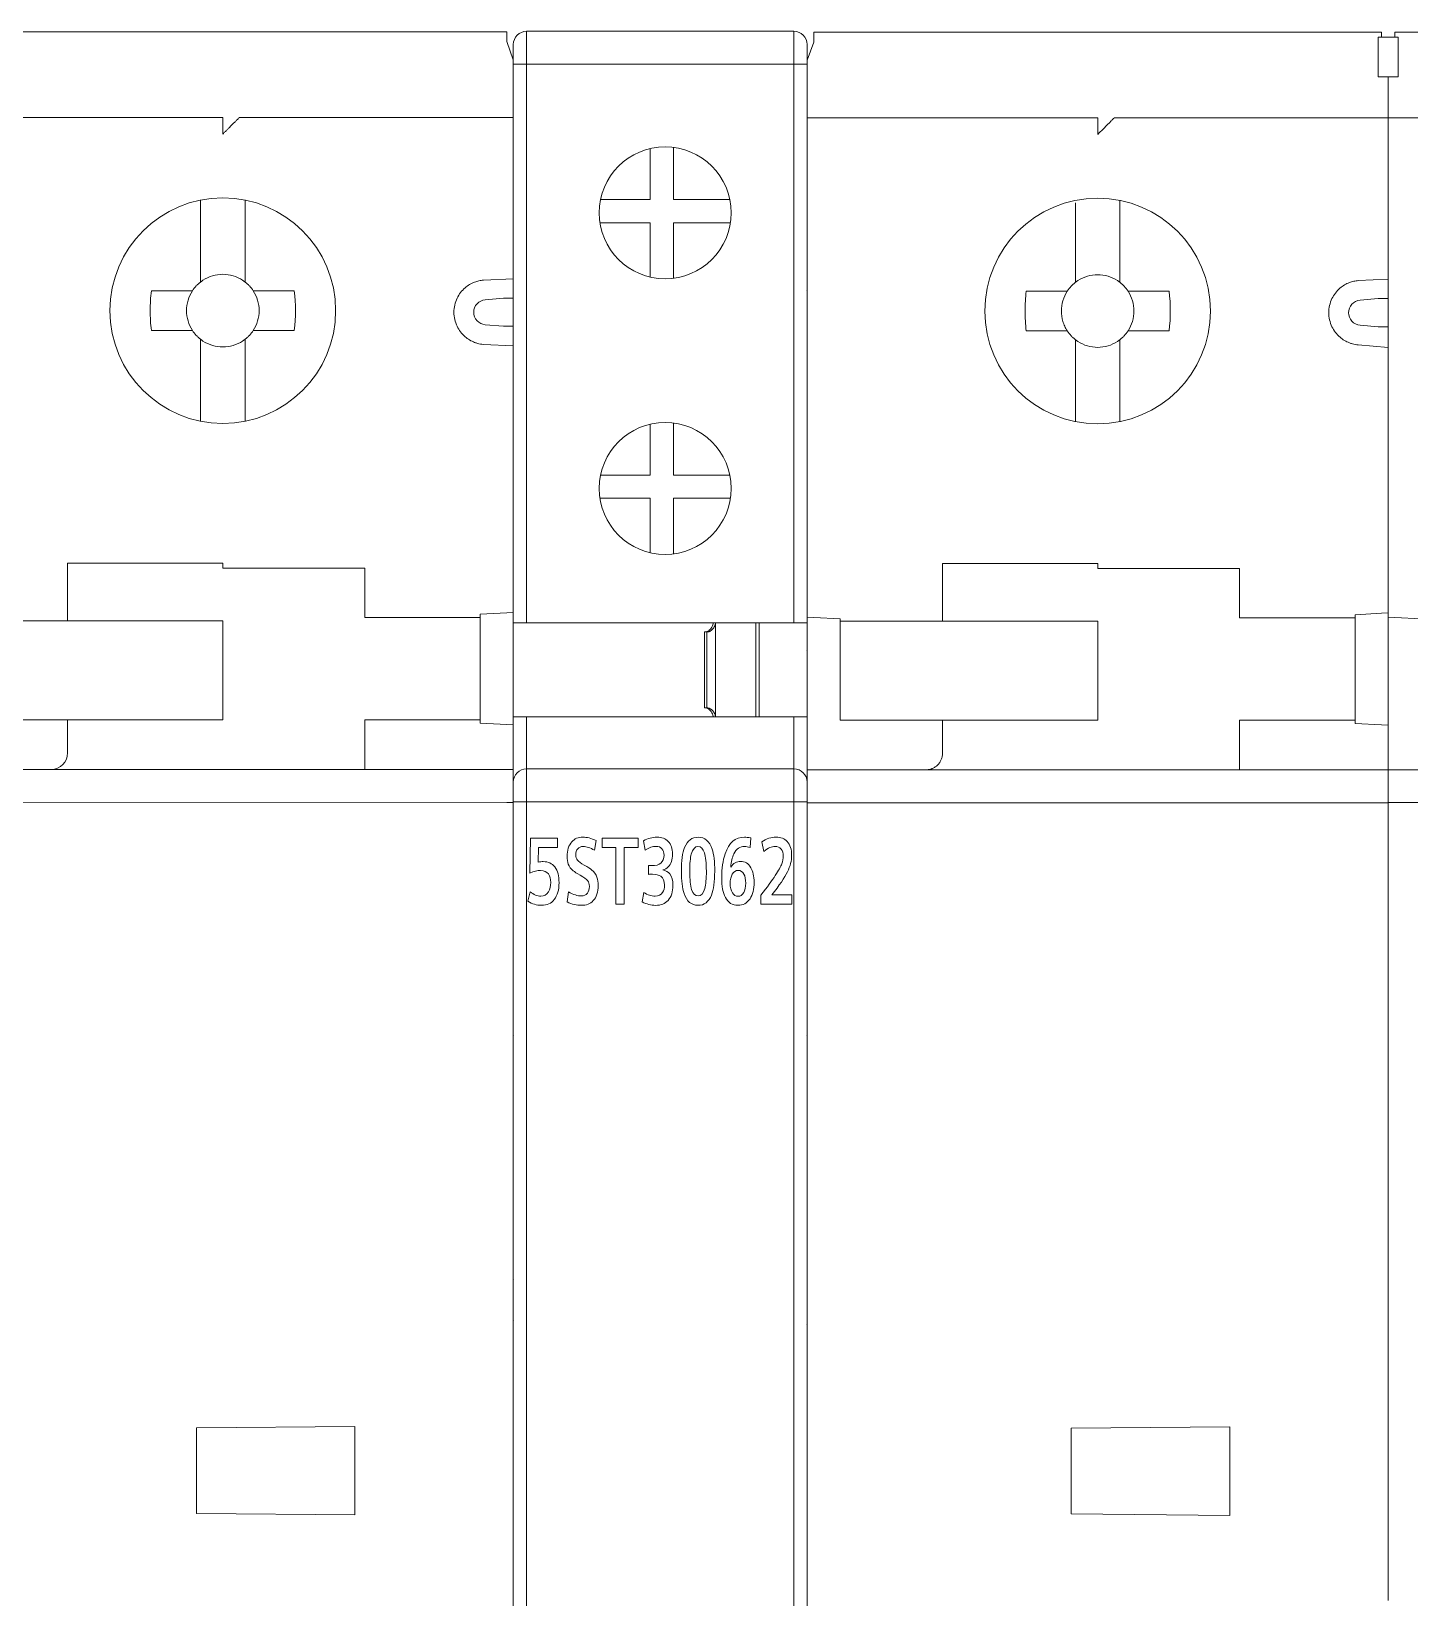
# Model space of a CAD drawing. Header units: millimetres. Extents: x 1359 to 3577, y 1336 to 3557.
# Drawn here: x 3123.99 to 3165.74, y 2729.9 to 2777.36 of the extents above; entities that cross this region are included whole.
import ezdxf

# ---------------------------------------------------------------- set-up
doc = ezdxf.new("R2010")
doc.units = ezdxf.units.MM
doc.layers.add('000-PI-Oprema', color=30, linetype='Continuous', lineweight=5)

msp = doc.modelspace()

# ---------------------------------------------------------------- linework, layer by layer
at = {"layer": '000-PI-Oprema', "color": 0, "lineweight": 0}
for p, q in [((3121.191, 2777.344), (3125.991, 2777.344)), ((3125.991, 2777.344), (3133.611, 2777.344)), ((3133.611, 2777.344), (3138.391, 2777.344)), ((3138.591, 2776.494), (3138.391, 2777.044)), ((3147.691, 2777.031), (3147.491, 2776.481)), ((3147.691, 2777.331), (3152.491, 2777.331)), ((3152.491, 2777.331), (3160.111, 2777.331)), ((3160.111, 2777.331), (3164.891, 2777.331)), ((3164.791, 2777.181), (3164.891, 2777.181)), ((3164.891, 2777.181), (3165.291, 2777.181)), ((3165.291, 2777.331), (3170.091, 2777.331)), ((3165.291, 2777.181), (3165.391, 2777.181)), ((3138.591, 2776.494), (3138.591, 2773.894)), ((3147.491, 2776.481), (3147.491, 2773.881)), ((3164.791, 2775.981), (3164.791, 2776.281)), ((3165.391, 2775.981), (3165.391, 2776.281)), ((3165.391, 2775.981), (3164.791, 2775.981)), ((3165.091, 2775.981), (3165.091, 2770.161)), ((3120.791, 2774.744), (3129.791, 2774.744)), ((3130.291, 2774.744), (3138.591, 2774.744)), ((3156.291, 2774.731), (3147.491, 2774.731)), ((3156.791, 2774.731), (3164.891, 2774.731)), ((3164.891, 2774.731), (3173.891, 2774.731)), ((3138.591, 2773.894), (3138.591, 2770.174)), ((3147.491, 2773.881), (3147.491, 2759.61)), ((3129.116, 2772.245), (3129.116, 2772.17)), ((3130.466, 2772.17), (3130.466, 2772.245)), ((3156.966, 2772.157), (3156.966, 2772.232)), ((3129.116, 2772.17), (3129.116, 2770.05)), ((3130.466, 2770.05), (3130.466, 2772.17)), ((3155.616, 2772.157), (3155.616, 2770.038)), ((3156.966, 2770.038), (3156.966, 2772.157)), ((3129.116, 2769.763), (3129.116, 2770.05)), ((3130.466, 2769.763), (3130.466, 2770.05)), ((3138.591, 2769.857), (3137.685, 2769.819)), ((3155.616, 2769.75), (3155.616, 2770.038)), ((3156.966, 2769.75), (3156.966, 2770.038)), ((3165.091, 2769.844), (3164.185, 2769.806)), ((3165.091, 2767.501), (3165.091, 2770.161)), ((3127.627, 2769.494), (3128.485, 2769.494)), ((3131.097, 2769.494), (3131.955, 2769.494)), ((3147.491, 2769.531), (3147.486, 2769.518)), ((3154.127, 2769.481), (3154.985, 2769.481)), ((3157.597, 2769.481), (3158.455, 2769.481)), ((3138.291, 2769.27), (3137.737, 2769.221)), ((3138.591, 2769.27), (3138.591, 2768.418)), ((3164.791, 2769.257), (3164.237, 2769.209)), ((3138.291, 2768.418), (3137.737, 2768.467)), ((3164.791, 2768.405), (3164.237, 2768.454)), ((3127.627, 2768.294), (3128.485, 2768.294)), ((3129.116, 2767.738), (3129.116, 2768.025)), ((3130.466, 2767.738), (3130.466, 2768.025)), ((3131.955, 2768.294), (3131.097, 2768.294)), ((3154.127, 2768.281), (3154.985, 2768.281)), ((3155.616, 2767.725), (3155.616, 2768.013)), ((3156.966, 2767.725), (3156.966, 2768.013)), ((3158.455, 2768.281), (3157.597, 2768.281)), ((3129.116, 2767.738), (3129.116, 2765.618)), ((3130.466, 2765.618), (3130.466, 2767.738)), ((3137.685, 2767.869), (3138.591, 2767.831)), ((3138.591, 2767.514), (3138.591, 2759.746)), ((3155.616, 2767.725), (3155.616, 2765.605)), ((3156.966, 2765.605), (3156.966, 2767.725)), ((3164.185, 2767.856), (3165.091, 2767.777)), ((3165.091, 2767.501), (3165.091, 2759.734)), ((3129.116, 2765.618), (3129.116, 2765.543)), ((3130.466, 2765.543), (3130.466, 2765.618)), ((3155.616, 2765.605), (3155.616, 2765.531)), ((3156.966, 2765.531), (3156.966, 2765.605)), ((3138.596, 2763.394), (3138.591, 2763.394)), ((3147.491, 2763.581), (3147.486, 2763.586)), ((3129.791, 2761.244), (3125.091, 2761.244)), ((3125.091, 2759.494), (3125.091, 2761.244)), ((3129.791, 2761.094), (3129.791, 2761.244)), ((3134.091, 2761.094), (3129.791, 2761.094)), ((3134.091, 2759.594), (3134.091, 2761.094)), ((3151.591, 2761.231), (3156.291, 2761.231)), ((3151.591, 2759.481), (3151.591, 2761.231)), ((3156.291, 2761.231), (3156.291, 2761.081)), ((3156.291, 2761.081), (3160.591, 2761.081)), ((3160.591, 2761.081), (3160.591, 2759.581)), ((3121.991, 2759.494), (3125.091, 2759.494)), ((3125.091, 2759.494), (3125.491, 2759.494)), ((3125.491, 2759.494), (3129.791, 2759.494)), ((3129.791, 2759.494), (3129.791, 2756.494)), ((3134.491, 2759.594), (3134.091, 2759.594)), ((3137.591, 2759.594), (3134.491, 2759.594)), ((3138.391, 2759.736), (3137.591, 2759.694)), ((3137.591, 2759.594), (3137.591, 2759.694)), ((3137.591, 2756.494), (3137.591, 2759.594)), ((3138.591, 2759.746), (3138.391, 2759.736)), ((3138.591, 2759.746), (3138.591, 2756.342)), ((3147.691, 2759.599), (3147.491, 2759.61)), ((3147.491, 2755.405), (3147.491, 2759.581)), ((3147.691, 2759.599), (3148.491, 2759.557)), ((3148.491, 2759.557), (3148.491, 2759.481)), ((3148.491, 2759.481), (3151.591, 2759.481)), ((3148.491, 2759.481), (3148.491, 2756.481)), ((3151.591, 2759.481), (3151.991, 2759.481)), ((3151.991, 2759.481), (3156.291, 2759.481)), ((3156.291, 2759.481), (3156.291, 2756.481)), ((3160.991, 2759.581), (3160.591, 2759.581)), ((3160.991, 2759.581), (3164.091, 2759.581)), ((3164.091, 2759.681), (3164.891, 2759.723)), ((3164.091, 2759.581), (3164.091, 2759.681)), ((3164.091, 2756.481), (3164.091, 2759.581)), ((3164.891, 2759.723), (3165.091, 2759.734)), ((3165.091, 2759.734), (3165.091, 2759.61)), ((3165.091, 2759.61), (3165.291, 2759.599)), ((3165.091, 2759.581), (3165.091, 2759.61)), ((3165.091, 2759.581), (3165.091, 2756.329)), ((3165.291, 2759.599), (3166.091, 2759.557)), ((3138.591, 2758.794), (3138.596, 2758.794)), ((3147.486, 2758.576), (3147.491, 2758.581)), ((3125.091, 2756.494), (3121.991, 2756.494)), ((3125.091, 2756.494), (3125.491, 2756.494)), ((3125.091, 2756.494), (3125.091, 2755.494)), ((3129.791, 2756.494), (3125.491, 2756.494)), ((3134.091, 2756.494), (3134.491, 2756.494)), ((3134.091, 2756.494), (3134.091, 2754.994)), ((3137.591, 2756.494), (3134.491, 2756.494)), ((3137.591, 2756.394), (3137.591, 2756.494)), ((3138.391, 2756.352), (3137.591, 2756.394)), ((3138.391, 2756.352), (3138.591, 2756.342)), ((3138.591, 2756.342), (3138.591, 2754.144)), ((3148.491, 2756.481), (3151.591, 2756.481)), ((3151.991, 2756.481), (3151.591, 2756.481)), ((3151.591, 2756.481), (3151.591, 2755.481)), ((3156.291, 2756.481), (3151.991, 2756.481)), ((3160.591, 2756.481), (3160.991, 2756.481)), ((3160.591, 2754.981), (3160.591, 2756.481)), ((3164.091, 2756.481), (3160.991, 2756.481)), ((3164.091, 2756.381), (3164.091, 2756.481)), ((3164.091, 2756.381), (3164.891, 2756.339)), ((3164.891, 2756.339), (3165.091, 2756.329)), ((3165.091, 2755.405), (3165.091, 2756.329)), ((3147.491, 2754.131), (3147.491, 2755.405)), ((3165.091, 2755.405), (3165.091, 2754.131)), ((3138.591, 2754.994), (3120.991, 2754.994)), ((3147.491, 2754.981), (3165.091, 2754.981)), ((3182.691, 2754.981), (3165.091, 2754.981)), ((3138.391, 2753.994), (3120.991, 2753.999)), ((3138.391, 2753.994), (3138.591, 2753.994)), ((3138.591, 2754.144), (3138.591, 2729.977)), ((3147.491, 2729.814), (3147.491, 2754.131)), ((3164.891, 2753.981), (3147.491, 2753.981)), ((3165.091, 2753.981), (3164.891, 2753.981)), ((3165.091, 2754.131), (3165.091, 2753.981)), ((3182.491, 2753.981), (3165.091, 2753.986)), ((3165.091, 2753.981), (3165.091, 2729.814)), ((3138.591, 2749.294), (3138.596, 2749.294)), ((3147.486, 2749.076), (3147.491, 2749.081)), ((3147.491, 2747.531), (3147.486, 2747.531)), ((3138.596, 2746.949), (3138.591, 2746.944)), ((3147.491, 2746.931), (3147.486, 2746.936)), ((3138.591, 2739.544), (3138.596, 2739.539)), ((3147.491, 2739.829), (3147.489, 2739.834)), ((3138.591, 2738.294), (3138.596, 2738.308)), ((3147.486, 2738.195), (3147.491, 2738.181)), ((3128.991, 2735.044), (3133.791, 2735.086)), ((3128.991, 2732.444), (3128.991, 2735.044)), ((3133.791, 2735.086), (3133.791, 2732.402)), ((3155.491, 2735.031), (3160.291, 2735.073)), ((3155.491, 2732.431), (3155.491, 2735.031)), ((3160.291, 2735.073), (3160.291, 2732.389)), ((3133.791, 2732.402), (3128.991, 2732.444)), ((3160.291, 2732.389), (3155.491, 2732.431))]:
    msp.add_line(p, q, dxfattribs=at)
at = {"layer": '000-PI-Oprema', "color": 0, "linetype": 'ByBlock', "lineweight": 0}
for p, q in [((3138.591, 2776.357), (3138.591, 2776.957)), ((3138.991, 2777.357), (3147.091, 2777.357)), ((3138.991, 2776.357), (3138.991, 2777.357)), ((3147.091, 2776.357), (3147.091, 2777.357)), ((3147.491, 2776.957), (3147.491, 2776.357)), ((3138.591, 2759.432), (3138.591, 2776.357)), ((3138.991, 2776.357), (3138.591, 2776.357)), ((3138.991, 2759.432), (3138.991, 2776.357)), ((3138.991, 2776.357), (3147.091, 2776.357)), ((3147.091, 2759.432), (3147.091, 2776.357)), ((3147.491, 2776.357), (3147.091, 2776.357)), ((3147.491, 2776.357), (3147.491, 2759.432)), ((3142.74, 2773.805), (3142.74, 2772.257)), ((3143.44, 2773.841), (3143.44, 2772.257)), ((3141.232, 2772.257), (3142.74, 2772.257)), ((3143.44, 2772.257), (3145.151, 2772.257)), ((3141.214, 2771.557), (3142.74, 2771.557)), ((3142.74, 2771.557), (3142.74, 2769.908)), ((3143.44, 2769.872), (3143.44, 2771.557)), ((3145.169, 2771.557), (3143.44, 2771.557)), ((3142.74, 2765.455), (3142.74, 2763.907)), ((3143.44, 2765.491), (3143.44, 2763.907)), ((3141.232, 2763.907), (3142.74, 2763.907)), ((3143.44, 2763.907), (3145.151, 2763.907)), ((3142.74, 2763.207), (3141.214, 2763.207)), ((3142.74, 2763.207), (3142.74, 2761.558)), ((3145.169, 2763.207), (3143.44, 2763.207)), ((3143.44, 2761.522), (3143.44, 2763.207)), ((3138.991, 2759.432), (3138.591, 2759.432)), ((3138.591, 2759.157), (3138.591, 2759.432)), ((3147.091, 2759.432), (3138.991, 2759.432)), ((3144.714, 2759.432), (3144.714, 2756.582)), ((3145.936, 2756.582), (3145.936, 2759.432)), ((3146.041, 2759.432), (3146.041, 2756.582)), ((3147.491, 2759.432), (3147.091, 2759.432)), ((3147.491, 2759.432), (3147.491, 2756.582)), ((3138.591, 2756.582), (3138.591, 2759.157)), ((3144.381, 2756.857), (3144.381, 2759.157)), ((3144.381, 2759.157), (3144.452, 2759.157)), ((3144.452, 2756.857), (3144.452, 2759.157)), ((3144.467, 2759.157), (3144.452, 2759.157)), ((3138.591, 2754.607), (3138.591, 2756.582)), ((3138.591, 2756.582), (3138.991, 2756.582)), ((3147.091, 2756.582), (3138.991, 2756.582)), ((3138.991, 2756.582), (3138.991, 2755.007)), ((3144.452, 2756.857), (3144.381, 2756.857)), ((3144.467, 2756.857), (3144.452, 2756.857)), ((3147.091, 2756.582), (3147.491, 2756.582)), ((3147.091, 2755.007), (3147.091, 2756.582)), ((3147.491, 2756.582), (3147.491, 2754.607)), ((3147.091, 2755.007), (3138.991, 2755.007)), ((3138.991, 2754.007), (3138.991, 2755.007)), ((3147.091, 2754.007), (3147.091, 2755.007)), ((3138.591, 2754.007), (3138.591, 2754.607)), ((3147.491, 2754.607), (3147.491, 2754.007)), ((3138.591, 2727.396), (3138.591, 2754.007)), ((3138.991, 2754.007), (3138.591, 2754.007)), ((3138.991, 2727.65), (3138.991, 2754.007)), ((3147.091, 2754.007), (3138.991, 2754.007)), ((3147.491, 2754.007), (3147.091, 2754.007)), ((3147.091, 2727.65), (3147.091, 2754.007)), ((3147.491, 2754.007), (3147.491, 2727.396)), ((3147.491, 2754.007), (3147.491, 2727.396)), ((3139.09, 2751.848), (3139.113, 2752.907)), ((3139.113, 2752.907), (3139.924, 2752.907)), ((3139.924, 2752.907), (3139.924, 2752.624)), ((3141.101, 2752.839), (3141.051, 2752.541)), ((3141.28, 2752.624), (3141.28, 2752.907)), ((3141.28, 2752.907), (3142.373, 2752.907)), ((3142.373, 2752.907), (3142.373, 2752.624)), ((3142.583, 2752.55), (3142.534, 2752.832)), ((3145.784, 2752.917), (3145.764, 2752.623)), ((3146.178, 2752.509), (3146.117, 2752.8)), ((3139.355, 2752.624), (3139.343, 2752.178)), ((3139.924, 2752.624), (3139.355, 2752.624)), ((3141.698, 2752.624), (3141.28, 2752.624)), ((3141.698, 2750.907), (3141.698, 2752.624)), ((3142.373, 2752.624), (3141.949, 2752.624)), ((3141.949, 2752.624), (3141.949, 2750.907)), ((3142.685, 2751.811), (3142.685, 2752.084)), ((3139.032, 2750.997), (3139.101, 2751.285)), ((3140.223, 2750.977), (3140.259, 2751.282)), ((3141.949, 2750.907), (3141.698, 2750.907)), ((3142.491, 2750.979), (3142.543, 2751.265)), ((3146.092, 2750.907), (3146.092, 2751.185)), ((3147.032, 2750.907), (3146.092, 2750.907)), ((3146.424, 2751.189), (3147.032, 2751.189)), ((3147.032, 2751.189), (3147.032, 2750.907))]:
    msp.add_line(p, q, dxfattribs=at)
for centre in [(3143.191, 2771.857), (3143.191, 2763.507)]:
    msp.add_circle(centre, 2, dxfattribs=at)
at = {"layer": '000-PI-Oprema', "color": 0, "lineweight": 0}
for centre in [(3129.791, 2768.894), (3156.291, 2768.881)]:
    msp.add_circle(centre, 3.418, dxfattribs=at)
at = {"layer": '000-PI-Oprema', "color": 0, "linetype": 'ByBlock', "lineweight": 0}
for centre, start, end in [((3138.991, 2776.957), 90, 180), ((3147.091, 2776.957), 0, 90), ((3138.991, 2754.607), 90, 180), ((3147.091, 2754.607), 0, 90)]:
    msp.add_arc(centre, 0.4, start, end, dxfattribs=at)
at = {"layer": '000-PI-Oprema', "color": 0, "lineweight": 0}
for centre, radius, start, end in [((3129.791, 2768.894), 1.1, 136.9319, 146.9443), ((3129.791, 2768.894), 1.1, 135, 136.9319), ((3129.791, 2768.894), 1.1, 123.0557, 133.0681), ((3129.791, 2768.894), 1.1, 46.9319, 56.9443), ((3129.791, 2768.894), 1.1, 45, 46.9319), ((3129.791, 2768.894), 1.1, 43.0681, 45), ((3129.791, 2768.894), 1.1, 33.0557, 43.0681), ((3156.291, 2768.881), 1.1, 136.9319, 146.9443), ((3156.291, 2768.881), 1.1, 135, 136.9319), ((3156.291, 2768.881), 1.1, 123.0557, 133.0681), ((3156.291, 2768.881), 1.1, 46.9319, 56.9443), ((3156.291, 2768.881), 1.1, 45, 46.9319), ((3156.291, 2768.881), 1.1, 43.0681, 45), ((3156.291, 2768.881), 1.1, 33.0557, 43.0681), ((3129.791, 2768.894), 1.1, 213.0557, 223.0681), ((3129.791, 2768.894), 1.1, 226.9319, 236.9443), ((3129.791, 2768.894), 1.1, 303.0557, 313.0681), ((3129.791, 2768.894), 1.1, 313.0681, 315), ((3129.791, 2768.894), 1.1, 315, 316.9319), ((3129.791, 2768.894), 1.1, 316.9319, 326.9443), ((3156.291, 2768.881), 1.1, 213.0557, 223.0681), ((3156.291, 2768.881), 1.1, 226.9319, 236.9443), ((3156.291, 2768.881), 1.1, 303.0557, 313.0681), ((3156.291, 2768.881), 1.1, 313.0681, 315), ((3156.291, 2768.881), 1.1, 315, 316.9319), ((3156.291, 2768.881), 1.1, 316.9319, 326.9443), ((3124.591, 2755.494), 0.5, 270, 0)]:
    msp.add_arc(centre, radius, start, end, dxfattribs=at)
for points, knots in [([(3138.391, 2777.044), (3138.391, 2777.101), (3138.391, 2777.153), (3138.391, 2777.29), (3138.391, 2777.344), (3138.391, 2777.344)], [0.262243, 0.262243, 0.262243, 0.262243, 0.5, 0.5, 1, 1, 1, 1]), ([(3147.691, 2777.031), (3147.691, 2777.057), (3147.691, 2777.112), (3147.691, 2777.187), (3147.691, 2777.252), (3147.691, 2777.298), (3147.691, 2777.326), (3147.691, 2777.329), (3147.691, 2777.331)], [0.2613825, 0.2613825, 0.2613825, 0.2613825, 0.3685854, 0.5000663, 0.6285535, 0.7600358, 0.8779631, 1, 1, 1, 1]), ([(3164.791, 2777.181), (3164.791, 2777.162), (3164.791, 2777.108), (3164.791, 2776.993), (3164.791, 2776.834), (3164.791, 2776.657), (3164.791, 2776.47), (3164.791, 2776.344), (3164.791, 2776.281)], [0.287427, 0.287427, 0.287427, 0.287427, 0.3699948, 0.5001298, 0.629921, 0.7600558, 0.879771, 1, 1, 1, 1]), ([(3164.891, 2777.181), (3164.891, 2777.182), (3164.891, 2777.238), (3164.891, 2777.306), (3164.891, 2777.323), (3164.891, 2777.331)], [0, 0, 0, 0, 0.010834, 0.505413, 1, 1, 1, 1]), ([(3165.291, 2777.331), (3165.291, 2777.323), (3165.291, 2777.306), (3165.291, 2777.238), (3165.291, 2777.182), (3165.291, 2777.181)], [0, 0, 0, 0, 0.494587, 0.989166, 1, 1, 1, 1]), ([(3165.391, 2777.181), (3165.391, 2777.133), (3165.391, 2777.068), (3165.391, 2776.803), (3165.391, 2776.543), (3165.391, 2776.281)], [0.2858647, 0.2858647, 0.2858647, 0.2858647, 0.5, 0.5, 1, 1, 1, 1]), ([(3129.791, 2774.244), (3129.791, 2774.375), (3129.791, 2774.505), (3129.791, 2774.69), (3129.791, 2774.744), (3129.791, 2774.744)], [0, 0, 0, 0, 0.5, 0.5, 1, 1, 1, 1]), ([(3129.791, 2774.244), (3129.813, 2774.266), (3129.857, 2774.309), (3129.921, 2774.373), (3129.992, 2774.445), (3130.069, 2774.521), (3130.145, 2774.597), (3130.208, 2774.661), (3130.255, 2774.707), (3130.286, 2774.738), (3130.289, 2774.742), (3130.291, 2774.744)], [0, 0, 0, 0, 0.097283, 0.192791, 0.287384, 0.42418, 0.554334, 0.675821, 0.789691, 0.896334, 1, 1, 1, 1]), ([(3156.291, 2774.731), (3156.291, 2774.73), (3156.291, 2774.729), (3156.291, 2774.716), (3156.291, 2774.694), (3156.291, 2774.652), (3156.291, 2774.588), (3156.291, 2774.508), (3156.291, 2774.42), (3156.291, 2774.326), (3156.291, 2774.263), (3156.291, 2774.231)], [0, 0, 0, 0, 0.080758, 0.160392, 0.240099, 0.368585, 0.500066, 0.628554, 0.760036, 0.877963, 1, 1, 1, 1]), ([(3156.791, 2774.731), (3156.791, 2774.731), (3156.789, 2774.73), (3156.78, 2774.72), (3156.765, 2774.706), (3156.744, 2774.684), (3156.717, 2774.657), (3156.684, 2774.624), (3156.637, 2774.577), (3156.57, 2774.51), (3156.489, 2774.428), (3156.394, 2774.334), (3156.329, 2774.269), (3156.291, 2774.231)], [0, 0, 0, 0, 0.056117, 0.113833, 0.173777, 0.236509, 0.302522, 0.372235, 0.446007, 0.56933, 0.712859, 0.83153, 1, 1, 1, 1]), ([(3130.391, 2769.816), (3130.214, 2769.931), (3130.003, 2769.994), (3129.58, 2769.994), (3129.369, 2769.931), (3129.191, 2769.816)], [0, 0, 0, 0, 0.5, 0.5, 1, 1, 1, 1]), ([(3138.591, 2770.173), (3138.591, 2770.172), (3138.591, 2770.171), (3138.591, 2770.157), (3138.591, 2770.136), (3138.591, 2770.096), (3138.591, 2770.027), (3138.591, 2769.914), (3138.591, 2769.776), (3138.591, 2769.618), (3138.591, 2769.448), (3138.591, 2769.329), (3138.591, 2769.27)], [0, 0, 0, 0, 0.062572, 0.124512, 0.186422, 0.248903, 0.373491, 0.498598, 0.623567, 0.749199, 0.874318, 1, 1, 1, 1]), ([(3156.891, 2769.803), (3156.714, 2769.919), (3156.503, 2769.981), (3156.08, 2769.981), (3155.869, 2769.919), (3155.691, 2769.803)], [0, 0, 0, 0, 0.5, 0.5, 1, 1, 1, 1]), ([(3127.627, 2769.494), (3127.603, 2769.295), (3127.579, 2768.894), (3127.603, 2768.493), (3127.628, 2768.294), (3127.627, 2768.294)], [0, 0, 0, 0, 0.5, 1, 1.000008, 1.000008, 1.000008, 1.000008]), ([(3131.097, 2769.494), (3131.03, 2769.494), (3130.905, 2769.494), (3130.774, 2769.494), (3130.713, 2769.494)], [0, 0, 0, 0, 0.54278, 1, 1, 1, 1]), ([(3137.685, 2767.869), (3137.654, 2767.872), (3137.594, 2767.879), (3137.505, 2767.9), (3137.394, 2767.937), (3137.265, 2768), (3137.12, 2768.105), (3136.988, 2768.243), (3136.879, 2768.421), (3136.807, 2768.623), (3136.783, 2768.844), (3136.807, 2769.064), (3136.879, 2769.267), (3136.988, 2769.444), (3137.119, 2769.583), (3137.265, 2769.688), (3137.408, 2769.757), (3137.549, 2769.802), (3137.639, 2769.813), (3137.685, 2769.819)], [0, 0, 0, 0, 0.031513, 0.062833, 0.094232, 0.152293, 0.210532, 0.279327, 0.348301, 0.424071, 0.50002, 0.57579, 0.651739, 0.720534, 0.789508, 0.84757, 0.905809, 0.95275, 1, 1, 1, 1]), ([(3154.127, 2769.481), (3154.103, 2769.282), (3154.079, 2768.881), (3154.103, 2768.48), (3154.128, 2768.281), (3154.127, 2768.281)], [-0.000008, -0.000008, -0.000008, -0.000008, 0.499992, 0.999992, 1, 1, 1, 1]), ([(3157.597, 2769.481), (3157.53, 2769.481), (3157.405, 2769.481), (3157.274, 2769.481), (3157.213, 2769.481)], [0, 0, 0, 0, 0.54278, 1, 1, 1, 1]), ([(3164.185, 2767.856), (3164.154, 2767.86), (3164.094, 2767.867), (3164.005, 2767.888), (3163.894, 2767.924), (3163.765, 2767.987), (3163.62, 2768.092), (3163.488, 2768.231), (3163.379, 2768.408), (3163.307, 2768.611), (3163.283, 2768.831), (3163.307, 2769.052), (3163.379, 2769.254), (3163.488, 2769.432), (3163.619, 2769.57), (3163.765, 2769.676), (3163.908, 2769.744), (3164.049, 2769.789), (3164.139, 2769.8), (3164.185, 2769.806)], [0, 0, 0, 0, 0.031513, 0.062833, 0.094232, 0.152293, 0.210532, 0.279327, 0.348301, 0.424071, 0.50002, 0.57579, 0.651739, 0.720534, 0.789508, 0.84757, 0.905809, 0.95275, 1, 1, 1, 1]), ([(3128.869, 2768.294), (3128.869, 2768.294), (3128.754, 2768.471), (3128.691, 2768.683), (3128.691, 2768.894)], [0, 0, 0, 0, 0.0000079, 0.5000079, 0.5000079, 0.5000079, 0.5000079]), ([(3137.737, 2768.467), (3137.644, 2768.475), (3137.554, 2768.519), (3137.428, 2768.657), (3137.391, 2768.75), (3137.391, 2768.938), (3137.428, 2769.031), (3137.554, 2769.169), (3137.644, 2769.213), (3137.737, 2769.221)], [0, 0, 0, 0, 0.25, 0.25, 0.5, 0.5, 0.75, 0.75, 1, 1, 1, 1]), ([(3138.591, 2769.27), (3138.591, 2769.27), (3138.559, 2769.27), (3138.448, 2769.27), (3138.37, 2769.27), (3138.291, 2769.27)], [0, 0, 0, 0, 0.5, 0.5, 1, 1, 1, 1]), ([(3155.369, 2768.281), (3155.371, 2768.283), (3155.369, 2768.281), (3155.369, 2768.282), (3155.369, 2768.282), (3155.369, 2768.282), (3155.369, 2768.283), (3155.368, 2768.284), (3155.366, 2768.286), (3155.363, 2768.291), (3155.357, 2768.301), (3155.345, 2768.321), (3155.322, 2768.361), (3155.28, 2768.443), (3155.215, 2768.617), (3155.191, 2768.776), (3155.191, 2768.881)], [0, 0, 0, 0, 0.000244, 0.000244, 0.000488, 0.000977, 0.001953, 0.003906, 0.007813, 0.015625, 0.03125, 0.0625, 0.125, 0.25, 0.5, 1, 1, 1, 1]), ([(3164.237, 2768.454), (3164.144, 2768.462), (3164.054, 2768.506), (3163.928, 2768.644), (3163.891, 2768.738), (3163.891, 2768.925), (3163.928, 2769.018), (3164.054, 2769.156), (3164.144, 2769.2), (3164.237, 2769.209)], [0, 0, 0, 0, 0.25, 0.25, 0.5, 0.5, 0.75, 0.75, 1, 1, 1, 1]), ([(3165.091, 2769.257), (3165.091, 2769.257), (3165.059, 2769.257), (3164.948, 2769.257), (3164.87, 2769.257), (3164.791, 2769.257)], [0, 0, 0, 0, 0.5, 0.5, 1, 1, 1, 1]), ([(3138.591, 2768.418), (3138.591, 2768.418), (3138.562, 2768.418), (3138.445, 2768.418), (3138.362, 2768.418), (3138.291, 2768.418)], [0, 0, 0, 0, 0.5, 0.5, 1, 1, 1, 1]), ([(3138.591, 2768.418), (3138.591, 2768.388), (3138.591, 2768.329), (3138.591, 2768.241), (3138.591, 2768.155), (3138.591, 2768.044), (3138.591, 2767.912), (3138.591, 2767.775), (3138.591, 2767.661), (3138.591, 2767.578), (3138.591, 2767.525), (3138.591, 2767.518), (3138.591, 2767.515)], [0, 0, 0, 0, 0.06314, 0.125631, 0.188079, 0.251095, 0.376332, 0.501694, 0.62641, 0.751388, 0.875439, 1, 1, 1, 1]), ([(3165.091, 2768.405), (3165.091, 2768.405), (3165.062, 2768.405), (3164.945, 2768.405), (3164.862, 2768.405), (3164.791, 2768.405)], [0, 0, 0, 0, 0.5, 0.5, 1, 1, 1, 1]), ([(3128.485, 2768.294), (3128.553, 2768.294), (3128.677, 2768.294), (3128.809, 2768.294), (3128.869, 2768.294)], [0, 0, 0, 0, 0.54278, 1, 1, 1, 1]), ([(3129.191, 2767.972), (3129.369, 2767.857), (3129.58, 2767.794), (3130.003, 2767.794), (3130.214, 2767.857), (3130.391, 2767.972)], [0, 0, 0, 0, 0.5, 0.5, 1, 1, 1, 1]), ([(3131.097, 2768.294), (3131.03, 2768.294), (3130.906, 2768.294), (3130.774, 2768.294), (3130.713, 2768.294)], [0, 0, 0, 0, 0.540007, 1, 1, 1, 1]), ([(3154.985, 2768.281), (3155.053, 2768.281), (3155.177, 2768.281), (3155.309, 2768.281), (3155.369, 2768.281)], [0, 0, 0, 0, 0.54278, 1, 1, 1, 1]), ([(3155.691, 2767.959), (3155.869, 2767.844), (3156.08, 2767.781), (3156.503, 2767.781), (3156.714, 2767.844), (3156.891, 2767.959)], [0, 0, 0, 0, 0.5, 0.5, 1, 1, 1, 1]), ([(3157.597, 2768.281), (3157.53, 2768.281), (3157.406, 2768.281), (3157.274, 2768.281), (3157.213, 2768.281)], [0, 0, 0, 0, 0.540007, 1, 1, 1, 1]), ([(3151.091, 2754.981), (3151.112, 2754.982), (3151.149, 2754.983), (3151.202, 2754.993), (3151.245, 2755.005), (3151.302, 2755.026), (3151.37, 2755.062), (3151.447, 2755.125), (3151.509, 2755.201), (3151.556, 2755.29), (3151.586, 2755.385), (3151.589, 2755.45), (3151.591, 2755.481)], [0, 0, 0, 0, 0.090538, 0.168629, 0.234274, 0.28748, 0.430983, 0.554467, 0.680811, 0.79553, 0.900937, 1, 1, 1, 1]), ([(3138.591, 2754.144), (3138.591, 2754.143), (3138.591, 2754.141), (3138.591, 2754.125), (3138.591, 2754.097), (3138.591, 2754.053), (3138.591, 2754.014), (3138.591, 2753.994)], [0, 0, 0, 0, 0.169382, 0.332374, 0.500748, 0.7482, 1, 1, 1, 1]), ([(3165.091, 2754.081), (3165.091, 2754.077), (3165.091, 2754.071), (3165.091, 2754.003), (3165.091, 2753.986)], [0, 0, 0, 0, 0.751055, 1, 1, 1, 1])]:
    msp.add_open_spline(points, degree=3, knots=knots, dxfattribs=at)
for points in [[(3128.869, 2769.494), (3128.735, 2769.494), (3128.609, 2769.494), (3128.485, 2769.494)], [(3128.691, 2768.894), (3128.691, 2769.105), (3128.754, 2769.317), (3128.869, 2769.494)], [(3129.013, 2769.672), (3129.022, 2769.681), (3129.031, 2769.689), (3129.04, 2769.698)], [(3130.891, 2768.894), (3130.891, 2769.106), (3130.829, 2769.317), (3130.713, 2769.494)], [(3131.955, 2768.294), (3132.003, 2768.692), (3132.003, 2769.096), (3131.955, 2769.494)], [(3155.369, 2769.481), (3155.235, 2769.481), (3155.109, 2769.481), (3154.985, 2769.481)], [(3155.191, 2768.881), (3155.191, 2769.093), (3155.254, 2769.304), (3155.369, 2769.481)], [(3155.513, 2769.659), (3155.522, 2769.668), (3155.531, 2769.676), (3155.54, 2769.685)], [(3157.391, 2768.881), (3157.391, 2769.093), (3157.329, 2769.304), (3157.213, 2769.481)], [(3158.455, 2768.281), (3158.503, 2768.68), (3158.503, 2769.083), (3158.455, 2769.481)], [(3130.713, 2768.294), (3130.829, 2768.471), (3130.891, 2768.682), (3130.891, 2768.894)], [(3157.213, 2768.281), (3157.329, 2768.459), (3157.391, 2768.67), (3157.391, 2768.881)], [(3129.013, 2768.116), (3129.005, 2768.125), (3128.996, 2768.134), (3128.988, 2768.143)], [(3129.04, 2768.09), (3129.031, 2768.099), (3129.022, 2768.107), (3129.013, 2768.116)], [(3155.513, 2768.103), (3155.505, 2768.112), (3155.496, 2768.121), (3155.488, 2768.13)], [(3155.54, 2768.078), (3155.531, 2768.086), (3155.522, 2768.095), (3155.513, 2768.103)]]:
    msp.add_open_spline(points, degree=3, dxfattribs=at)
at = {"layer": '000-PI-Oprema', "color": 0, "linetype": 'ByBlock', "lineweight": 0}
for points, knots in [([(3144.387, 2759.157), (3144.407, 2759.157), (3144.448, 2759.163), (3144.509, 2759.192), (3144.565, 2759.24), (3144.609, 2759.302), (3144.636, 2759.367), (3144.644, 2759.413), (3144.645, 2759.432)], [0, 0, 0, 0, 0.175589, 0.351177, 0.526766, 0.702354, 0.877943, 1, 1, 1, 1]), ([(3144.713, 2759.432), (3144.712, 2759.419), (3144.711, 2759.407), (3144.707, 2759.386), (3144.704, 2759.376), (3144.698, 2759.356), (3144.695, 2759.346), (3144.684, 2759.318), (3144.675, 2759.3), (3144.659, 2759.275), (3144.653, 2759.267), (3144.641, 2759.252), (3144.628, 2759.237), (3144.615, 2759.224), (3144.601, 2759.212), (3144.594, 2759.206), (3144.573, 2759.191), (3144.559, 2759.182), (3144.537, 2759.172), (3144.53, 2759.169), (3144.516, 2759.164), (3144.51, 2759.163), (3144.49, 2759.158), (3144.478, 2759.157), (3144.467, 2759.157)], [0, 0, 0, 0, 0.078296, 0.078296, 0.144132, 0.144132, 0.209968, 0.209968, 0.34164, 0.34164, 0.407476, 0.407476, 0.473312, 0.539148, 0.539148, 0.604984, 0.604984, 0.736656, 0.736656, 0.802492, 0.802492, 0.868328, 0.868328, 1, 1, 1, 1]), ([(3144.645, 2756.582), (3144.644, 2756.601), (3144.636, 2756.646), (3144.609, 2756.712), (3144.565, 2756.774), (3144.509, 2756.821), (3144.448, 2756.85), (3144.407, 2756.857), (3144.387, 2756.857)], [0, 0, 0, 0, 0.122057, 0.297646, 0.473234, 0.648823, 0.824411, 1, 1, 1, 1]), ([(3144.467, 2756.857), (3144.478, 2756.857), (3144.49, 2756.855), (3144.51, 2756.851), (3144.516, 2756.849), (3144.53, 2756.844), (3144.537, 2756.841), (3144.559, 2756.831), (3144.573, 2756.823), (3144.594, 2756.807), (3144.601, 2756.801), (3144.615, 2756.789), (3144.628, 2756.776), (3144.641, 2756.762), (3144.653, 2756.746), (3144.659, 2756.738), (3144.675, 2756.713), (3144.684, 2756.695), (3144.695, 2756.667), (3144.698, 2756.657), (3144.704, 2756.638), (3144.707, 2756.628), (3144.711, 2756.606), (3144.712, 2756.594), (3144.713, 2756.582)], [0, 0, 0, 0, 0.131674, 0.131674, 0.197511, 0.197511, 0.263348, 0.263348, 0.395022, 0.395022, 0.460859, 0.460859, 0.526697, 0.592534, 0.592534, 0.658371, 0.658371, 0.790045, 0.790045, 0.855882, 0.855882, 0.921719, 0.921719, 1, 1, 1, 1]), ([(3140.254, 2752.125), (3140.23, 2752.19), (3140.218, 2752.265), (3140.218, 2752.543), (3140.267, 2752.693), (3140.446, 2752.893), (3140.558, 2752.939), (3140.818, 2752.939), (3140.951, 2752.906), (3141.101, 2752.839)], [0, 0, 0, 0, 0.147499, 0.147499, 0.478915, 0.478915, 0.764253, 0.764253, 1, 1, 1, 1]), ([(3142.534, 2752.832), (3142.666, 2752.903), (3142.802, 2752.939), (3143.087, 2752.939), (3143.199, 2752.895), (3143.367, 2752.719), (3143.41, 2752.59), (3143.41, 2752.253), (3143.367, 2752.125), (3143.282, 2752.038)], [0, 0, 0, 0, 0.239001, 0.239001, 0.484461, 0.484461, 0.74061, 0.74061, 1, 1, 1, 1]), ([(3143.762, 2751.232), (3143.708, 2751.395), (3143.681, 2751.619), (3143.681, 2752.227), (3143.714, 2752.467), (3143.864, 2752.836), (3144.002, 2752.939), (3144.391, 2752.939), (3144.531, 2752.818), (3144.666, 2752.419), (3144.691, 2752.195), (3144.691, 2751.588), (3144.659, 2751.348), (3144.509, 2750.978), (3144.373, 2750.874), (3143.985, 2750.874), (3143.841, 2750.995), (3143.762, 2751.232)], [0, 0, 0, 0, 0.102607, 0.102607, 0.215344, 0.215344, 0.359602, 0.359602, 0.508449, 0.508449, 0.605424, 0.605424, 0.712738, 0.712738, 0.850747, 0.850747, 1, 1, 1, 1]), ([(3145.176, 2752.034), (3145.255, 2752.149), (3145.354, 2752.207), (3145.607, 2752.207), (3145.711, 2752.142), (3145.852, 2751.905), (3145.884, 2751.758), (3145.884, 2751.365), (3145.843, 2751.199), (3145.673, 2750.941), (3145.552, 2750.874), (3145.225, 2750.874), (3145.098, 2750.953), (3144.941, 2751.253), (3144.903, 2751.454), (3144.903, 2751.992), (3144.938, 2752.233), (3145.12, 2752.772), (3145.315, 2752.939), (3145.642, 2752.939), (3145.705, 2752.932), (3145.784, 2752.917)], [0, 0, 0, 0, 0.089461, 0.089461, 0.19129, 0.19129, 0.276772, 0.276772, 0.371724, 0.371724, 0.473605, 0.473605, 0.585698, 0.585698, 0.686027, 0.686027, 0.793303, 0.793303, 0.969646, 0.969646, 1, 1, 1, 1]), ([(3146.117, 2752.8), (3146.259, 2752.893), (3146.404, 2752.939), (3146.692, 2752.939), (3146.804, 2752.895), (3146.976, 2752.707), (3147.021, 2752.567), (3147.021, 2752.221), (3146.979, 2752.057), (3146.804, 2751.711), (3146.647, 2751.477), (3146.424, 2751.189)], [0, 0, 0, 0, 0.197997, 0.197997, 0.390323, 0.390323, 0.600635, 0.600635, 0.791326, 0.791326, 1, 1, 1, 1]), ([(3140.545, 2752.589), (3140.502, 2752.542), (3140.481, 2752.48), (3140.481, 2752.339), (3140.499, 2752.285), (3140.535, 2752.241)], [0, 0, 0, 0, 0.539326, 0.539326, 1, 1, 1, 1]), ([(3141.051, 2752.541), (3140.918, 2752.618), (3140.804, 2752.657), (3140.64, 2752.657), (3140.585, 2752.635), (3140.545, 2752.589)], [0, 0, 0, 0, 0.576744, 0.576744, 1, 1, 1, 1]), ([(3143.093, 2752.588), (3143.051, 2752.636), (3142.99, 2752.66), (3142.819, 2752.66), (3142.71, 2752.623), (3142.583, 2752.55)], [0, 0, 0, 0, 0.463252, 0.463252, 1, 1, 1, 1]), ([(3142.685, 2752.084), (3142.721, 2752.079), (3142.753, 2752.077), (3142.906, 2752.077), (3142.998, 2752.102), (3143.123, 2752.211), (3143.157, 2752.289), (3143.157, 2752.473), (3143.135, 2752.539), (3143.093, 2752.588)], [0, 0, 0, 0, 0.066415, 0.066415, 0.367554, 0.367554, 0.712028, 0.712028, 1, 1, 1, 1]), ([(3144.389, 2751.384), (3144.422, 2751.503), (3144.438, 2751.676), (3144.438, 2752.161), (3144.419, 2752.345), (3144.338, 2752.592), (3144.272, 2752.657), (3144.091, 2752.657), (3144.024, 2752.58), (3143.951, 2752.312), (3143.935, 2752.139), (3143.935, 2751.653), (3143.954, 2751.468), (3144.036, 2751.222), (3144.101, 2751.157), (3144.28, 2751.157), (3144.348, 2751.234), (3144.389, 2751.384)], [0, 0, 0, 0, 0.111532, 0.111532, 0.232718, 0.232718, 0.368116, 0.368116, 0.509326, 0.509326, 0.615302, 0.615302, 0.730693, 0.730693, 0.859368, 0.859368, 1, 1, 1, 1]), ([(3145.764, 2752.623), (3145.697, 2752.648), (3145.641, 2752.66), (3145.457, 2752.66), (3145.348, 2752.584), (3145.22, 2752.323), (3145.188, 2752.19), (3145.176, 2752.034)], [0, 0, 0, 0, 0.154498, 0.154498, 0.648893, 0.648893, 1, 1, 1, 1]), ([(3146.092, 2751.185), (3146.283, 2751.428), (3146.427, 2751.626), (3146.627, 2751.933), (3146.693, 2752.052), (3146.753, 2752.216), (3146.768, 2752.293), (3146.768, 2752.453), (3146.746, 2752.522), (3146.704, 2752.574)], [0, 0, 0, 0, 0.241599, 0.241599, 0.48433, 0.48433, 0.720892, 0.720892, 1, 1, 1, 1]), ([(3146.704, 2752.574), (3146.656, 2752.631), (3146.595, 2752.66), (3146.422, 2752.66), (3146.308, 2752.61), (3146.178, 2752.509)], [0, 0, 0, 0, 0.421978, 0.421978, 1, 1, 1, 1]), ([(3139.343, 2752.178), (3139.396, 2752.193), (3139.448, 2752.199), (3139.65, 2752.199), (3139.767, 2752.145), (3139.934, 2751.922), (3139.976, 2751.763), (3139.976, 2751.344), (3139.927, 2751.173), (3139.741, 2750.932), (3139.613, 2750.874), (3139.297, 2750.874), (3139.158, 2750.915), (3139.032, 2750.997)], [0, 0, 0, 0, 0.060999, 0.060999, 0.245846, 0.245846, 0.438646, 0.438646, 0.644032, 0.644032, 0.829922, 0.829922, 1, 1, 1, 1]), ([(3139.101, 2751.285), (3139.215, 2751.197), (3139.322, 2751.154), (3139.524, 2751.154), (3139.599, 2751.197), (3139.699, 2751.358), (3139.723, 2751.452), (3139.723, 2751.673), (3139.699, 2751.759), (3139.601, 2751.894), (3139.523, 2751.93), (3139.325, 2751.93), (3139.216, 2751.903), (3139.09, 2751.848)], [0, 0, 0, 0, 0.183777, 0.183777, 0.364802, 0.364802, 0.526509, 0.526509, 0.682114, 0.682114, 0.849904, 0.849904, 1, 1, 1, 1]), ([(3140.535, 2752.241), (3140.569, 2752.199), (3140.637, 2752.148), (3140.846, 2752.028), (3140.92, 2751.982), (3141.039, 2751.884), (3141.093, 2751.809), (3141.147, 2751.651), (3141.16, 2751.568), (3141.16, 2751.276), (3141.111, 2751.123), (3140.925, 2750.921), (3140.804, 2750.874), (3140.511, 2750.874), (3140.368, 2750.908), (3140.223, 2750.977)], [0, 0, 0, 0, 0.06591, 0.06591, 0.134283, 0.134283, 0.266631, 0.266631, 0.375393, 0.375393, 0.604525, 0.604525, 0.8097, 0.8097, 1, 1, 1, 1]), ([(3140.84, 2751.624), (3140.807, 2751.662), (3140.732, 2751.715), (3140.512, 2751.845), (3140.442, 2751.89), (3140.408, 2751.919)], [0, 0, 0, 0, 0.523034, 0.523034, 1, 1, 1, 1]), ([(3143.116, 2751.948), (3143.211, 2751.928), (3143.283, 2751.887), (3143.394, 2751.739), (3143.425, 2751.624), (3143.425, 2751.285), (3143.376, 2751.133), (3143.19, 2750.923), (3143.065, 2750.873), (3142.758, 2750.873), (3142.621, 2750.908), (3142.491, 2750.979)], [0, 0, 0, 0, 0.141634, 0.141634, 0.328912, 0.328912, 0.577481, 0.577481, 0.802092, 0.802092, 1, 1, 1, 1]), ([(3142.543, 2751.265), (3142.659, 2751.19), (3142.773, 2751.152), (3142.986, 2751.152), (3143.06, 2751.188), (3143.151, 2751.322), (3143.172, 2751.398), (3143.172, 2751.61), (3143.134, 2751.698), (3143.002, 2751.796), (3142.917, 2751.817), (3142.774, 2751.817), (3142.734, 2751.815), (3142.685, 2751.811)], [0, 0, 0, 0, 0.211724, 0.211724, 0.403351, 0.403351, 0.56896, 0.56896, 0.788487, 0.788487, 0.955678, 0.955678, 1, 1, 1, 1]), ([(3145.222, 2751.815), (3145.18, 2751.745), (3145.16, 2751.653), (3145.16, 2751.419), (3145.182, 2751.323), (3145.225, 2751.254)], [0, 0, 0, 0, 0.4819, 0.4819, 1, 1, 1, 1]), ([(3145.225, 2751.254), (3145.269, 2751.184), (3145.327, 2751.148), (3145.469, 2751.148), (3145.526, 2751.185), (3145.611, 2751.331), (3145.631, 2751.426), (3145.631, 2751.661), (3145.613, 2751.752), (3145.534, 2751.894), (3145.476, 2751.932), (3145.328, 2751.932), (3145.268, 2751.892), (3145.222, 2751.815)], [0, 0, 0, 0, 0.167151, 0.167151, 0.337013, 0.337013, 0.499217, 0.499217, 0.654961, 0.654961, 0.829259, 0.829259, 1, 1, 1, 1]), ([(3140.259, 2751.282), (3140.412, 2751.198), (3140.541, 2751.157), (3140.729, 2751.157), (3140.791, 2751.186), (3140.875, 2751.297), (3140.895, 2751.365), (3140.895, 2751.522), (3140.877, 2751.581), (3140.84, 2751.624)], [0, 0, 0, 0, 0.317436, 0.317436, 0.566113, 0.566113, 0.793249, 0.793249, 1, 1, 1, 1])]:
    msp.add_open_spline(points, degree=3, knots=knots, dxfattribs=at)
for points in [[(3140.408, 2751.919), (3140.334, 2751.978), (3140.283, 2752.047), (3140.254, 2752.125)], [(3143.282, 2752.038), (3143.242, 2751.996), (3143.186, 2751.966), (3143.116, 2751.948)]]:
    msp.add_open_spline(points, degree=3, dxfattribs=at)

doc.saveas('drawing.dxf')
